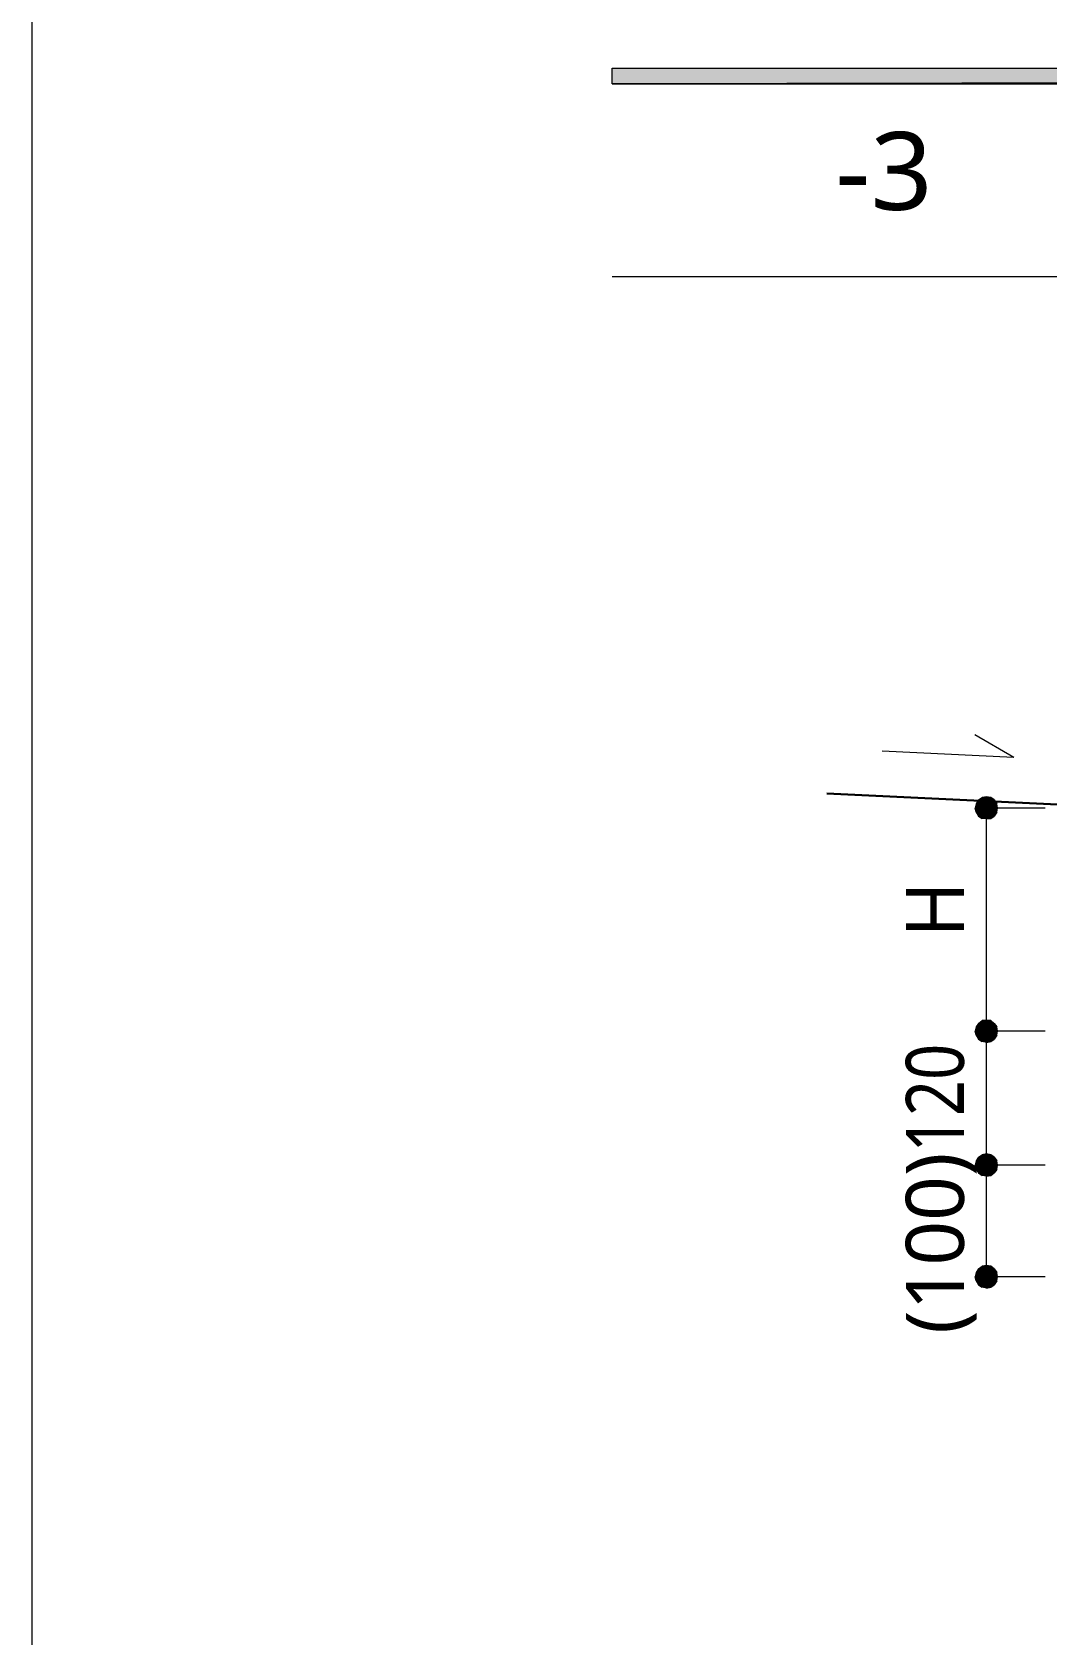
# Model space of a CAD drawing. Header units: millimetres. Extents: x 0 to 420, y 0 to 297.
# Drawn here: x 0.2 to 45.7, y 136.1 to 207.9 of the extents above; entities that cross this region are included whole.
import ezdxf
from ezdxf.enums import TextEntityAlignment as Align

# ---------------------------------------------------------------- set-up
doc = ezdxf.new("R2010")
doc.units = ezdxf.units.MM
doc.styles.add('kst32b', font='NotoSansJP-Variable.ttf')

msp = doc.modelspace()

# ---------------------------------------------------------------- hatches: boundary and pattern name
h = msp.add_hatch(color=7)
h.paths.add_polyline_path([(394.166, 205.634), (394.166, 206.333), (26.183, 205.634), (394.166, 205.634)])
h.paths.add_polyline_path([(394.166, 206.333), (26.183, 205.634), (26.183, 206.333), (394.166, 206.333)])
h = msp.add_hatch(color=7)
h.paths.add_polyline_path([(42.482, 173.376), (42.439, 173.186), (42.947, 173.186), (42.482, 173.376)])
h.paths.add_polyline_path([(42.439, 173.186), (42.947, 173.186), (42.482, 172.995), (42.439, 173.186)])
h.paths.add_polyline_path([(42.947, 173.186), (42.482, 172.995), (42.587, 172.826), (42.947, 173.186)])
h = msp.add_hatch(color=7)
h.paths.add_polyline_path([(42.947, 173.694), (42.757, 173.651), (42.947, 173.186), (42.947, 173.694)])
h.paths.add_polyline_path([(42.757, 173.651), (42.947, 173.186), (42.587, 173.546), (42.757, 173.651)])
h.paths.add_polyline_path([(42.947, 173.186), (42.587, 173.546), (42.482, 173.376), (42.947, 173.186)])
h = msp.add_hatch(color=7)
h.paths.add_polyline_path([(42.587, 172.826), (42.757, 172.72), (42.947, 173.186), (42.587, 172.826)])
h.paths.add_polyline_path([(42.757, 172.72), (42.947, 173.186), (42.947, 172.699), (42.757, 172.72)])
h.paths.add_polyline_path([(42.947, 173.186), (42.947, 172.699), (43.138, 172.72), (42.947, 173.186)])
for points in [[(43.138, 173.651), (42.947, 173.694), (42.947, 173.186), (43.138, 173.651)], [(43.138, 163.661), (42.947, 163.682), (42.947, 163.195), (43.138, 163.661)], [(43.138, 157.649), (42.947, 157.692), (42.947, 157.184), (43.138, 157.649)], [(43.138, 152.654), (42.947, 152.696), (42.947, 152.188), (43.138, 152.654)]]:
    msp.add_hatch(color=7).paths.add_polyline_path(points)
h = msp.add_hatch(color=7)
h.paths.add_polyline_path([(43.434, 173.186), (43.413, 173.376), (42.947, 173.186), (43.434, 173.186)])
h.paths.add_polyline_path([(43.413, 173.376), (42.947, 173.186), (43.286, 173.546), (43.413, 173.376)])
h.paths.add_polyline_path([(42.947, 173.186), (43.286, 173.546), (43.138, 173.651), (42.947, 173.186)])
h = msp.add_hatch(color=7)
h.paths.add_polyline_path([(43.138, 172.72), (43.286, 172.826), (42.947, 173.186), (43.138, 172.72)])
h.paths.add_polyline_path([(43.286, 172.826), (42.947, 173.186), (43.413, 172.995), (43.286, 172.826)])
h.paths.add_polyline_path([(42.947, 173.186), (43.413, 172.995), (43.434, 173.186), (42.947, 173.186)])
h = msp.add_hatch(color=7)
h.paths.add_polyline_path([(42.482, 163.385), (42.439, 163.195), (42.947, 163.195), (42.482, 163.385)])
h.paths.add_polyline_path([(42.439, 163.195), (42.947, 163.195), (42.482, 163.004), (42.439, 163.195)])
h.paths.add_polyline_path([(42.947, 163.195), (42.482, 163.004), (42.587, 162.835), (42.947, 163.195)])
h = msp.add_hatch(color=7)
h.paths.add_polyline_path([(42.947, 163.682), (42.757, 163.661), (42.947, 163.195), (42.947, 163.682)])
h.paths.add_polyline_path([(42.757, 163.661), (42.947, 163.195), (42.587, 163.534), (42.757, 163.661)])
h.paths.add_polyline_path([(42.947, 163.195), (42.587, 163.534), (42.482, 163.385), (42.947, 163.195)])
h = msp.add_hatch(color=7)
h.paths.add_polyline_path([(42.587, 162.835), (42.757, 162.729), (42.947, 163.195), (42.587, 162.835)])
h.paths.add_polyline_path([(42.757, 162.729), (42.947, 163.195), (42.947, 162.687), (42.757, 162.729)])
h.paths.add_polyline_path([(42.947, 163.195), (42.947, 162.687), (43.138, 162.729), (42.947, 163.195)])
h = msp.add_hatch(color=7)
h.paths.add_polyline_path([(43.434, 163.195), (43.413, 163.385), (42.947, 163.195), (43.434, 163.195)])
h.paths.add_polyline_path([(43.413, 163.385), (42.947, 163.195), (43.286, 163.534), (43.413, 163.385)])
h.paths.add_polyline_path([(42.947, 163.195), (43.286, 163.534), (43.138, 163.661), (42.947, 163.195)])
h = msp.add_hatch(color=7)
h.paths.add_polyline_path([(43.138, 162.729), (43.286, 162.835), (42.947, 163.195), (43.138, 162.729)])
h.paths.add_polyline_path([(43.286, 162.835), (42.947, 163.195), (43.413, 163.004), (43.286, 162.835)])
h.paths.add_polyline_path([(42.947, 163.195), (43.413, 163.004), (43.434, 163.195), (42.947, 163.195)])
h = msp.add_hatch(color=7)
h.paths.add_polyline_path([(42.482, 157.374), (42.439, 157.184), (42.947, 157.184), (42.482, 157.374)])
h.paths.add_polyline_path([(42.439, 157.184), (42.947, 157.184), (42.482, 156.993), (42.439, 157.184)])
h.paths.add_polyline_path([(42.947, 157.184), (42.482, 156.993), (42.587, 156.845), (42.947, 157.184)])
h = msp.add_hatch(color=7)
h.paths.add_polyline_path([(42.947, 157.692), (42.757, 157.649), (42.947, 157.184), (42.947, 157.692)])
h.paths.add_polyline_path([(42.757, 157.649), (42.947, 157.184), (42.587, 157.543), (42.757, 157.649)])
h.paths.add_polyline_path([(42.947, 157.184), (42.587, 157.543), (42.482, 157.374), (42.947, 157.184)])
h = msp.add_hatch(color=7)
h.paths.add_polyline_path([(43.434, 157.184), (43.413, 157.374), (42.947, 157.184), (43.434, 157.184)])
h.paths.add_polyline_path([(43.413, 157.374), (42.947, 157.184), (43.286, 157.543), (43.413, 157.374)])
h.paths.add_polyline_path([(42.947, 157.184), (43.286, 157.543), (43.138, 157.649), (42.947, 157.184)])
h = msp.add_hatch(color=7)
h.paths.add_polyline_path([(42.587, 156.845), (42.757, 156.718), (42.947, 157.184), (42.587, 156.845)])
h.paths.add_polyline_path([(42.757, 156.718), (42.947, 157.184), (42.947, 156.697), (42.757, 156.718)])
h.paths.add_polyline_path([(42.947, 157.184), (42.947, 156.697), (43.138, 156.718), (42.947, 157.184)])
h = msp.add_hatch(color=7)
h.paths.add_polyline_path([(43.138, 156.718), (43.286, 156.845), (42.947, 157.184), (43.138, 156.718)])
h.paths.add_polyline_path([(43.286, 156.845), (42.947, 157.184), (43.413, 156.993), (43.286, 156.845)])
h.paths.add_polyline_path([(42.947, 157.184), (43.413, 156.993), (43.434, 157.184), (42.947, 157.184)])
h = msp.add_hatch(color=7)
h.paths.add_polyline_path([(42.482, 152.379), (42.439, 152.188), (42.947, 152.188), (42.482, 152.379)])
h.paths.add_polyline_path([(42.439, 152.188), (42.947, 152.188), (42.482, 151.998), (42.439, 152.188)])
h.paths.add_polyline_path([(42.947, 152.188), (42.482, 151.998), (42.587, 151.829), (42.947, 152.188)])
h = msp.add_hatch(color=7)
h.paths.add_polyline_path([(42.947, 152.696), (42.757, 152.654), (42.947, 152.188), (42.947, 152.696)])
h.paths.add_polyline_path([(42.757, 152.654), (42.947, 152.188), (42.587, 152.548), (42.757, 152.654)])
h.paths.add_polyline_path([(42.947, 152.188), (42.587, 152.548), (42.482, 152.379), (42.947, 152.188)])
h = msp.add_hatch(color=7)
h.paths.add_polyline_path([(43.434, 152.188), (43.413, 152.379), (42.947, 152.188), (43.434, 152.188)])
h.paths.add_polyline_path([(43.413, 152.379), (42.947, 152.188), (43.286, 152.548), (43.413, 152.379)])
h.paths.add_polyline_path([(42.947, 152.188), (43.286, 152.548), (43.138, 152.654), (42.947, 152.188)])
h = msp.add_hatch(color=7)
h.paths.add_polyline_path([(42.587, 151.829), (42.757, 151.723), (42.947, 152.188), (42.587, 151.829)])
h.paths.add_polyline_path([(42.757, 151.723), (42.947, 152.188), (42.947, 151.68), (42.757, 151.723)])
h.paths.add_polyline_path([(42.947, 152.188), (42.947, 151.68), (43.138, 151.723), (42.947, 152.188)])
h = msp.add_hatch(color=7)
h.paths.add_polyline_path([(43.138, 151.723), (43.286, 151.829), (42.947, 152.188), (43.138, 151.723)])
h.paths.add_polyline_path([(43.286, 151.829), (42.947, 152.188), (43.413, 151.998), (43.286, 151.829)])
h.paths.add_polyline_path([(42.947, 152.188), (43.413, 151.998), (43.434, 152.188), (42.947, 152.188)])

# ---------------------------------------------------------------- linework, layer by layer
at = {"lineweight": 13}
msp.add_lwpolyline([(0.191, 0), (0.191, 296.968), (420.158, 296.968), (420.158, 0)], close=True, dxfattribs=at)
at = {"lineweight": 0}
for points in [[(394.166, 205.634), (394.166, 206.333), (26.183, 205.634)], [(394.166, 206.333), (26.183, 205.634), (26.183, 206.333)], [(42.482, 173.376), (42.439, 173.186), (42.947, 173.186)], [(42.439, 173.186), (42.947, 173.186), (42.482, 172.995)], [(42.947, 173.186), (42.587, 173.546), (42.482, 173.376)], [(42.947, 173.186), (42.482, 172.995), (42.587, 172.826)], [(42.757, 173.651), (42.947, 173.186), (42.587, 173.546)], [(42.587, 172.826), (42.757, 172.72), (42.947, 173.186)], [(42.947, 173.694), (42.757, 173.651), (42.947, 173.186)], [(42.757, 172.72), (42.947, 173.186), (42.947, 172.699)], [(43.138, 173.651), (42.947, 173.694), (42.947, 173.186)], [(42.947, 173.186), (43.286, 173.546), (43.138, 173.651)], [(43.413, 173.376), (42.947, 173.186), (43.286, 173.546)], [(43.434, 173.186), (43.413, 173.376), (42.947, 173.186)], [(42.947, 173.186), (42.947, 172.699), (43.138, 172.72)], [(43.138, 172.72), (43.286, 172.826), (42.947, 173.186)], [(43.286, 172.826), (42.947, 173.186), (43.413, 172.995)], [(42.947, 173.186), (43.413, 172.995), (43.434, 173.186)], [(42.482, 163.385), (42.439, 163.195), (42.947, 163.195)], [(42.439, 163.195), (42.947, 163.195), (42.482, 163.004)], [(42.947, 163.195), (42.587, 163.534), (42.482, 163.385)], [(42.947, 163.195), (42.482, 163.004), (42.587, 162.835)], [(42.757, 163.661), (42.947, 163.195), (42.587, 163.534)], [(42.587, 162.835), (42.757, 162.729), (42.947, 163.195)], [(42.947, 163.682), (42.757, 163.661), (42.947, 163.195)], [(42.757, 162.729), (42.947, 163.195), (42.947, 162.687)], [(43.138, 163.661), (42.947, 163.682), (42.947, 163.195)], [(42.947, 163.195), (43.286, 163.534), (43.138, 163.661)], [(43.413, 163.385), (42.947, 163.195), (43.286, 163.534)], [(43.434, 163.195), (43.413, 163.385), (42.947, 163.195)], [(42.947, 163.195), (42.947, 162.687), (43.138, 162.729)], [(43.138, 162.729), (43.286, 162.835), (42.947, 163.195)], [(43.286, 162.835), (42.947, 163.195), (43.413, 163.004)], [(42.947, 163.195), (43.413, 163.004), (43.434, 163.195)], [(42.482, 157.374), (42.439, 157.184), (42.947, 157.184)], [(42.947, 157.184), (42.587, 157.543), (42.482, 157.374)], [(42.757, 157.649), (42.947, 157.184), (42.587, 157.543)], [(42.947, 157.692), (42.757, 157.649), (42.947, 157.184)], [(43.138, 157.649), (42.947, 157.692), (42.947, 157.184)], [(42.947, 157.184), (43.286, 157.543), (43.138, 157.649)], [(43.413, 157.374), (42.947, 157.184), (43.286, 157.543)], [(43.434, 157.184), (43.413, 157.374), (42.947, 157.184)], [(42.439, 157.184), (42.947, 157.184), (42.482, 156.993)], [(42.947, 157.184), (42.482, 156.993), (42.587, 156.845)], [(42.587, 156.845), (42.757, 156.718), (42.947, 157.184)], [(42.757, 156.718), (42.947, 157.184), (42.947, 156.697)], [(42.947, 157.184), (42.947, 156.697), (43.138, 156.718)], [(43.138, 156.718), (43.286, 156.845), (42.947, 157.184)], [(43.286, 156.845), (42.947, 157.184), (43.413, 156.993)], [(42.947, 157.184), (43.413, 156.993), (43.434, 157.184)], [(42.482, 152.379), (42.439, 152.188), (42.947, 152.188)], [(42.947, 152.188), (42.587, 152.548), (42.482, 152.379)], [(42.757, 152.654), (42.947, 152.188), (42.587, 152.548)], [(42.947, 152.696), (42.757, 152.654), (42.947, 152.188)], [(43.138, 152.654), (42.947, 152.696), (42.947, 152.188)], [(42.947, 152.188), (43.286, 152.548), (43.138, 152.654)], [(43.413, 152.379), (42.947, 152.188), (43.286, 152.548)], [(43.434, 152.188), (43.413, 152.379), (42.947, 152.188)], [(42.439, 152.188), (42.947, 152.188), (42.482, 151.998)], [(42.947, 152.188), (42.482, 151.998), (42.587, 151.829)], [(42.587, 151.829), (42.757, 151.723), (42.947, 152.188)], [(42.757, 151.723), (42.947, 152.188), (42.947, 151.68)], [(42.947, 152.188), (42.947, 151.68), (43.138, 151.723)], [(43.138, 151.723), (43.286, 151.829), (42.947, 152.188)], [(43.286, 151.829), (42.947, 152.188), (43.413, 151.998)], [(42.947, 152.188), (43.413, 151.998), (43.434, 152.188)]]:
    msp.add_lwpolyline(points, close=True, dxfattribs=at)
at = {"lineweight": 13}
for points in [[(394.166, 196.977), (26.183, 196.977)], [(44.175, 175.45), (42.418, 176.467)], [(44.175, 175.45), (38.269, 175.726)], [(45.572, 173.186), (42.947, 173.186)], [(42.947, 152.188), (42.947, 157.184), (42.947, 163.195), (42.947, 173.186)], [(45.572, 163.195), (42.947, 163.195)], [(45.572, 157.184), (42.947, 157.184)], [(45.572, 152.188), (42.947, 152.188)]]:
    msp.add_lwpolyline(points, dxfattribs=at)
at = {"lineweight": 30}
msp.add_lwpolyline([(35.793, 173.842), (49.572, 173.186)], dxfattribs=at)

# ---------------------------------------------------------------- texts
at = {"style": 'kst32b'}
for s, height, p, p2 in [('-3', 3.4908, (36.174, 199.983), (40.537, 199.983)), ('120', 2.5989, (41.931, 157.755), (41.931, 162.628)), ('(100)', 2.5989, (41.931, 149.627), (41.931, 157.749))]:
    msp.add_text(s, height=height, dxfattribs=at).set_placement(p, p2, align=Align.FIT)
msp.add_text('H', height=2.599, rotation=90, dxfattribs=at).set_placement((41.931, 167.386))

doc.saveas('drawing.dxf')
